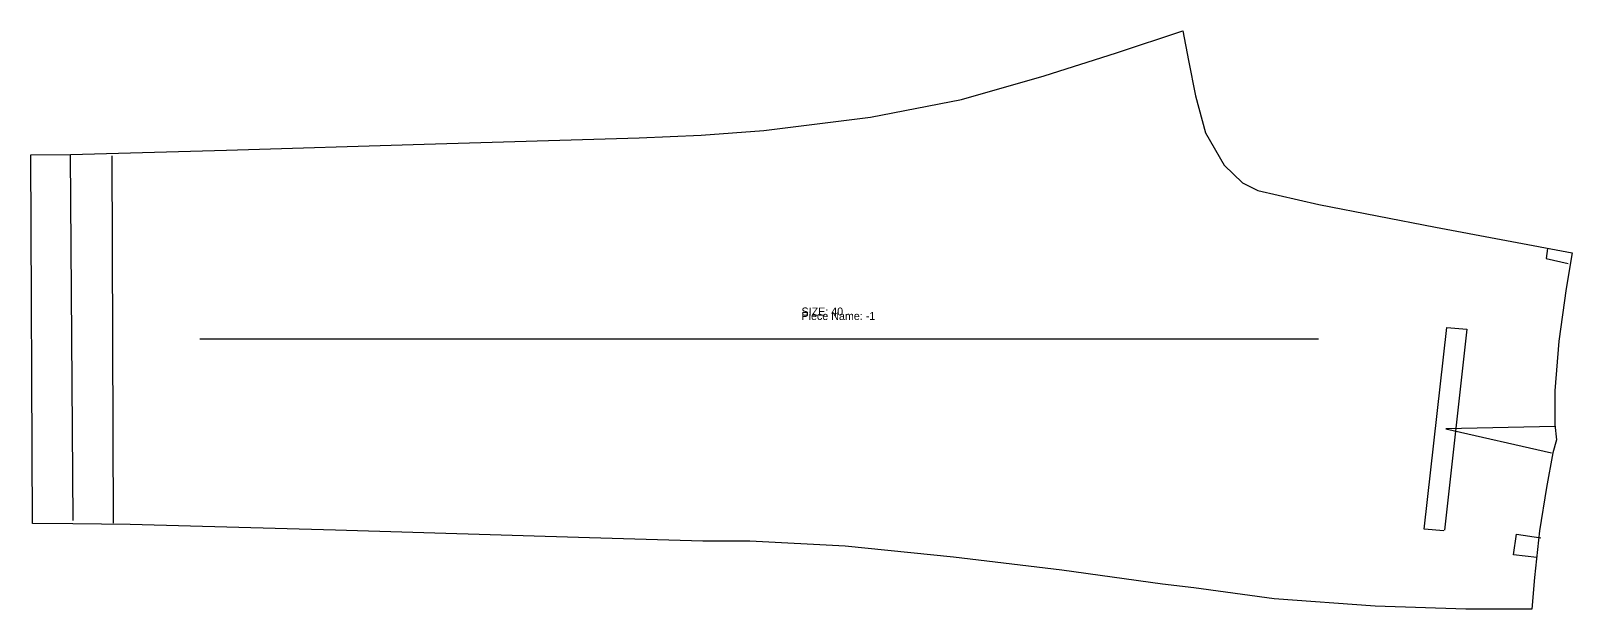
# Model space of a CAD drawing. Extents: x 0 to 2576, y 0 to 49.
# Drawn here: x 391.38 to 439.52, y 0 to 18.06 of the extents above; entities that cross this region are included whole.
import ezdxf

# ---------------------------------------------------------------- set-up
doc = ezdxf.new("R2010")
doc.units = 0

# ---------------------------------------------------------------- blocks, each defined once
blk = doc.blocks.new('1111-1_40')
at = {"layer": '1'}
blk.add_lwpolyline([(0.0564, 2.6715), (0, 14.1916), (1.241, 14.1996), (6.1068, 14.3357), (12.2845, 14.5211), (19.0028, 14.7239), (20.9359, 14.8087), (22.8892, 14.9524), (26.2218, 15.37), (29.0708, 15.9177), (31.6476, 16.6565), (33.9124, 17.3747), (35.9758, 18.0623), (36.1607, 17.1315), (36.3772, 16.0276), (36.6866, 14.8751), (37.2724, 13.8647), (37.8455, 13.3145), (38.3217, 13.0805), (40.2241, 12.6359), (43.8704, 11.9333), (48.1411, 11.1331), (47.9566, 10.0138), (47.7264, 8.3682), (47.6014, 6.8236), (47.6017, 5.7692), (47.6487, 5.2868), (47.5349, 4.8804), (47.3356, 3.7991), (47.1217, 2.447), (46.9656, 0.9883), (46.8851, 0), (44.8148, 0.0015), (41.9879, 0.0895), (38.837, 0.3248), (36.3248, 0.6628), (35.3449, 0.7837), (32.1975, 1.2196), (28.8193, 1.6211), (25.4301, 1.9729), (22.4557, 2.1248), (20.9866, 2.1204), (17.4469, 2.2267), (9.5179, 2.4668), (3.0979, 2.6403), (1.317, 2.6689), (0.0564, 2.6715)], close=True, dxfattribs=at)
at = {"layer": '5'}
blk.add_line((5.2816, 8.4441), (40.2215, 8.4441), dxfattribs=at)
at = {"layer": '7'}
blk.add_line((5.2816, 8.4441), (40.2215, 8.4441), dxfattribs=at)
at = {"layer": '8'}
for p, q in [((1.2303, 14.18), (1.3104, 2.7692)), ((2.5303, 14.1561), (2.5683, 2.6867))]:
    blk.add_line(p, q, dxfattribs=at)
for points in [[(47.3749, 11.259), (47.3245, 10.9506), (48.0197, 10.797)], [(44.1353, 2.4414), (43.517, 2.5023), (44.2232, 8.8017), (44.8515, 8.7405), (44.1563, 2.4707)], [(47.6129, 5.7083), (44.1946, 5.631), (47.495, 4.8818)], [(47.0397, 1.6157), (46.3122, 1.7003), (46.4037, 2.3376), (47.1606, 2.232)]]:
    blk.add_lwpolyline(points, dxfattribs=at)
at = {"layer": '1'}
for s, p in [('SIZE: 40', (24.0705, 9.1711)), ('Piece Name: -1', (24.0705, 9.0311))]:
    blk.add_text(s, height=0.25, dxfattribs=at).set_placement(p)

msp = doc.modelspace()

# ---------------------------------------------------------------- block references
at = {"layer": '1'}
msp.add_blockref('1111-1_40', (391.3788, 0), dxfattribs=at)

doc.saveas('drawing.dxf')
